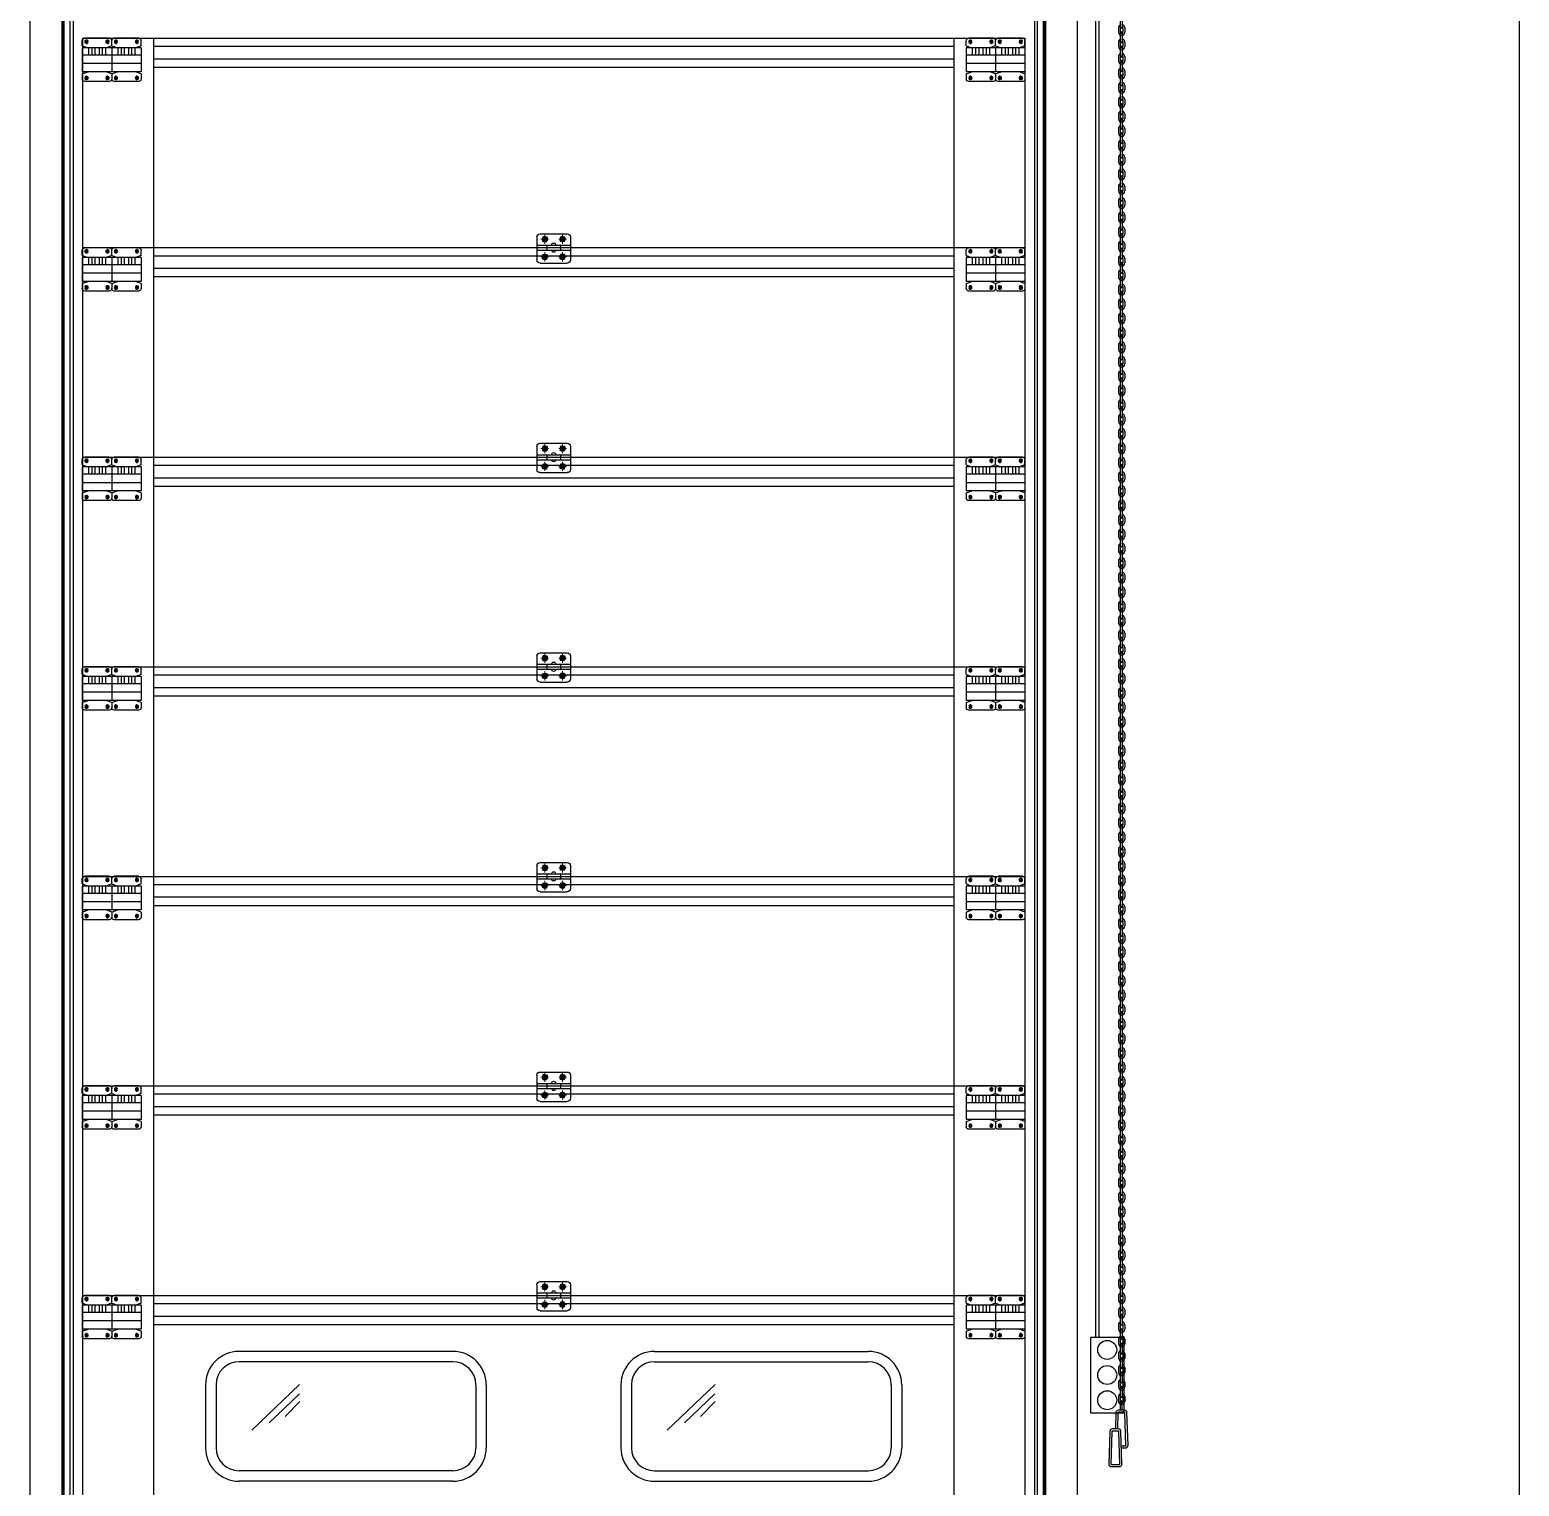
# Model space of a CAD drawing. Header units: millimetres. Extents: x 0 to 190005487, y 0 to 455456909.
# Drawn here: x 93598 to 95375, y 25144 to 26882 of the extents above; entities that cross this region are included whole.
import ezdxf

# ---------------------------------------------------------------- set-up
doc = ezdxf.new("R2010")
doc.units = ezdxf.units.MM
doc.header["$LTSCALE"] = 400
doc.header["$MEASUREMENT"] = 0
for name, pattern in [('CENTER', [11, 10.25, -0.25, 0.25, -0.25]), ('CENTER2', [28.575, 19.05, -3.175, 3.175, -3.175]), ('CLTNQHWH', [79.3, 75, -2, 0.3, -2])]:
    doc.linetypes.add(name, pattern=pattern)
doc.layers.get('0').update_dxf_attribs({"linetype": 'CONTINUOUS'})
for name, color, linetype in [('2', 3, 'CONTINUOUS'), ('8', 8, 'CONTINUOUS'), ('A-ANNO-GRA1', 7, 'CONTINUOUS'), ('LC-003-002-----0', 1, 'CONTINUOUS'), ('중심선', 1, 'CENTER2')]:
    doc.layers.add(name, color=color, linetype=linetype)
doc.layers.add('CENT', color=1, linetype='CLTNQHWH', lineweight=9)

# ---------------------------------------------------------------- blocks, each defined once
blk = doc.blocks.new('사이드힌지')
at = {"layer": '8'}
for p, q in [((-14.7, 13.2), (-14.7, 25.5)), ((-14.7, 13.2), (-1, 8.2)), ((-14.7, 8.2), (55.5, 8.2)), ((-14.7, 8.2), (-14.7, -48.8)), ((-8.7, 31.5), (49.5, 31.5)), ((-7.7, 21.5), (-7.7, 24.5)), ((-1.7, 21.5), (-1.7, 24.5)), ((0, 8.2), (0, -8.2)), ((8, 8.2), (8, -8.2)), ((15.5, 8.2), (15.5, -9.2)), ((25.5, 8.2), (25.5, -9.2)), ((33, 8.2), (33, -8.2)), ((41, 8.2), (41, -8.2)), ((55.5, 13.2), (41.8, 8.2)), ((42.5, 21.5), (42.5, 24.5)), ((48.5, 21.5), (48.5, 24.5)), ((55.5, 13.2), (55.5, 25.5)), ((55.5, 8.2), (55.5, -48.8)), ((-14.7, -9.2), (55.5, -9.2)), ((-14.7, -29.2), (55.5, -29.2)), ((-14.7, -53.8), (-1, -48.8)), ((-14.7, -48.8), (55.5, -48.8)), ((-14.7, -53.8), (-14.7, -66)), ((-7.7, -62), (-7.7, -65)), ((-1.7, -62), (-1.7, -65)), ((55.5, -53.8), (41.8, -48.8)), ((42.5, -62), (42.5, -65)), ((48.5, -62), (48.5, -65)), ((55.5, -53.8), (55.5, -66)), ((-8.7, -72), (49.5, -72))]:
    blk.add_line(p, q, dxfattribs=at)
for centre, radius, start, end in [((-8.7, 25.5), 6, 90, 180), ((-4.7, 24.5), 3, 0, 180), ((-4.7, 21.5), 3, 180, 0), ((45.5, 24.5), 3, 0, 180), ((45.5, 21.5), 3, 180, 0), ((49.5, 25.5), 6, 0, 90), ((1, -8.2), 1, 180, 270), ((7, -8.2), 1, 270, 0), ((34, -8.2), 1, 180, 270), ((40, -8.2), 1, 270, 0), ((-8.7, -66), 6, 180, 270), ((-4.7, -62), 3, 0, 180), ((-4.7, -65), 3, 180, 0), ((45.5, -62), 3, 0, 180), ((45.5, -65), 3, 180, 0), ((49.5, -66), 6, 270, 0)]:
    blk.add_arc(centre, radius, start, end, dxfattribs=at)
at = {"layer": '중심선'}
for p, q in [((-8.7, 24.5), (-0.7, 24.5)), ((-8.7, 21.5), (-0.7, 21.5)), ((-4.7, 28.5), (-4.7, 17.5)), ((49.5, 24.5), (41.5, 24.5)), ((49.5, 21.5), (41.5, 21.5)), ((45.5, 28.5), (45.5, 17.5)), ((-8.7, -62), (-0.7, -62)), ((-8.7, -65), (-0.7, -65)), ((-4.7, -69), (-4.7, -58)), ((49.5, -62), (41.5, -62)), ((49.5, -65), (41.5, -65)), ((45.5, -69), (45.5, -58))]:
    blk.add_line(p, q, dxfattribs=at)
blk = doc.blocks.new('chain_ohd')
at = {"layer": 'LC-003-002-----0'}
for p, q in [((1731719.5, 1098356, -97.2), (1731719.5, 1098345.3, -97.2)), ((1731723.8, 1098356, -97.2), (1731723.8, 1098345.3, -97.2)), ((1731724.8, 1098357.1, -97.2), (1731724.8, 1098378.6, -97.2)), ((1731729.1, 1098357.1, -97.2), (1731729.1, 1098378.6, -97.2)), ((1731730.2, 1098356, -97.2), (1731730.2, 1098345.3, -97.2)), ((1731734.5, 1098356, -97.2), (1731734.5, 1098345.3, -97.2)), ((1731719.5, 1098321.6, -97.2), (1731719.5, 1098310.9, -97.2)), ((1731723.8, 1098321.6, -97.2), (1731723.8, 1098310.9, -97.2)), ((1731724.8, 1098322.7, -97.2), (1731724.8, 1098344.2, -97.2)), ((1731724.8, 1098288.3, -97.2), (1731724.8, 1098309.8, -97.2)), ((1731729.1, 1098322.7, -97.2), (1731729.1, 1098344.2, -97.2)), ((1731729.1, 1098288.3, -97.2), (1731729.1, 1098309.8, -97.2)), ((1731730.2, 1098321.6, -97.2), (1731730.2, 1098310.9, -97.2)), ((1731734.5, 1098321.6, -97.2), (1731734.5, 1098310.9, -97.2)), ((1731719.5, 1098287.2, -97.2), (1731719.5, 1098276.5, -97.2)), ((1731723.8, 1098287.2, -97.2), (1731723.8, 1098276.5, -97.2)), ((1731724.8, 1098253.9, -97.2), (1731724.8, 1098275.4, -97.2)), ((1731729.1, 1098253.9, -97.2), (1731729.1, 1098275.4, -97.2)), ((1731730.2, 1098287.2, -97.2), (1731730.2, 1098276.5, -97.2)), ((1731734.5, 1098287.2, -97.2), (1731734.5, 1098276.5, -97.2)), ((1731719.5, 1098252.8, -97.2), (1731719.5, 1098242, -97.2)), ((1731723.8, 1098252.8, -97.2), (1731723.8, 1098242, -97.2)), ((1731724.8, 1098219.5, -97.2), (1731724.8, 1098241, -97.2)), ((1731729.1, 1098219.5, -97.2), (1731729.1, 1098241, -97.2)), ((1731730.2, 1098252.8, -97.2), (1731730.2, 1098242, -97.2)), ((1731734.5, 1098252.8, -97.2), (1731734.5, 1098242, -97.2)), ((1731719.5, 1098218.4, -97.2), (1731719.5, 1098207.6, -97.2)), ((1731723.8, 1098218.4, -97.2), (1731723.8, 1098207.6, -97.2)), ((1731724.8, 1098185.1, -97.2), (1731724.8, 1098206.6, -97.2)), ((1731729.1, 1098185.1, -97.2), (1731729.1, 1098206.6, -97.2)), ((1731730.2, 1098218.4, -97.2), (1731730.2, 1098207.6, -97.2)), ((1731734.5, 1098218.4, -97.2), (1731734.5, 1098207.6, -97.2)), ((1731719.5, 1098184, -97.2), (1731719.5, 1098173.2, -97.2)), ((1731723.8, 1098184, -97.2), (1731723.8, 1098173.2, -97.2)), ((1731724.8, 1098150.7, -97.2), (1731724.8, 1098172.2, -97.2)), ((1731729.1, 1098150.7, -97.2), (1731729.1, 1098172.2, -97.2)), ((1731730.2, 1098184, -97.2), (1731730.2, 1098173.2, -97.2)), ((1731734.5, 1098184, -97.2), (1731734.5, 1098173.2, -97.2)), ((1731719.5, 1098149.6, -97.2), (1731719.5, 1098138.8, -97.2)), ((1731723.8, 1098149.6, -97.2), (1731723.8, 1098138.8, -97.2)), ((1731724.8, 1098116.2, -97.2), (1731724.8, 1098137.7, -97.2)), ((1731729.1, 1098116.2, -97.2), (1731729.1, 1098137.7, -97.2)), ((1731730.2, 1098149.6, -97.2), (1731730.2, 1098138.8, -97.2)), ((1731734.5, 1098149.6, -97.2), (1731734.5, 1098138.8, -97.2)), ((1731719.5, 1098115.2, -97.2), (1731719.5, 1098104.4, -97.2)), ((1731723.8, 1098115.2, -97.2), (1731723.8, 1098104.4, -97.2)), ((1731724.8, 1098081.8, -97.2), (1731724.8, 1098103.3, -97.2)), ((1731729.1, 1098081.8, -97.2), (1731729.1, 1098103.3, -97.2)), ((1731730.2, 1098115.2, -97.2), (1731730.2, 1098104.4, -97.2)), ((1731734.5, 1098115.2, -97.2), (1731734.5, 1098104.4, -97.2)), ((1731719.5, 1098080.8, -97.2), (1731719.5, 1098070, -97.2)), ((1731723.8, 1098080.8, -97.2), (1731723.8, 1098070, -97.2)), ((1731724.8, 1098047.4, -97.2), (1731724.8, 1098068.9, -97.2)), ((1731729.1, 1098047.4, -97.2), (1731729.1, 1098068.9, -97.2)), ((1731730.2, 1098080.8, -97.2), (1731730.2, 1098070, -97.2)), ((1731734.5, 1098080.8, -97.2), (1731734.5, 1098070, -97.2)), ((1731719.5, 1098046.4, -97.2), (1731719.5, 1098035.6, -97.2)), ((1731723.8, 1098046.4, -97.2), (1731723.8, 1098035.6, -97.2)), ((1731724.8, 1098013, -97.2), (1731724.8, 1098034.5, -97.2)), ((1731729.1, 1098013, -97.2), (1731729.1, 1098034.5, -97.2)), ((1731730.2, 1098046.4, -97.2), (1731730.2, 1098035.6, -97.2)), ((1731734.5, 1098046.4, -97.2), (1731734.5, 1098035.6, -97.2)), ((1731719.5, 1098011.9, -97.2), (1731719.5, 1098001.2, -97.2)), ((1731723.8, 1098011.9, -97.2), (1731723.8, 1098001.2, -97.2)), ((1731724.8, 1097978.6, -97.2), (1731724.8, 1098000.1, -97.2)), ((1731729.1, 1097978.6, -97.2), (1731729.1, 1098000.1, -97.2)), ((1731730.2, 1098011.9, -97.2), (1731730.2, 1098001.2, -97.2)), ((1731734.5, 1098011.9, -97.2), (1731734.5, 1098001.2, -97.2)), ((1731719.5, 1097977.5, -97.2), (1731719.5, 1097966.8, -97.2)), ((1731723.8, 1097977.5, -97.2), (1731723.8, 1097966.8, -97.2)), ((1731724.8, 1097944.2, -97.2), (1731724.8, 1097965.7, -97.2)), ((1731729.1, 1097944.2, -97.2), (1731729.1, 1097965.7, -97.2)), ((1731730.2, 1097977.5, -97.2), (1731730.2, 1097966.8, -97.2)), ((1731734.5, 1097977.5, -97.2), (1731734.5, 1097966.8, -97.2)), ((1731719.5, 1097943.1, -97.2), (1731719.5, 1097932.4, -97.2)), ((1731723.8, 1097943.1, -97.2), (1731723.8, 1097932.4, -97.2)), ((1731724.8, 1097909.8, -97.2), (1731724.8, 1097931.3, -97.2)), ((1731729.1, 1097909.8, -97.2), (1731729.1, 1097931.3, -97.2)), ((1731730.2, 1097943.1, -97.2), (1731730.2, 1097932.4, -97.2)), ((1731734.5, 1097943.1, -97.2), (1731734.5, 1097932.4, -97.2)), ((1731719.5, 1097908.7, -97.2), (1731719.5, 1097898, -97.2)), ((1731723.8, 1097908.7, -97.2), (1731723.8, 1097898, -97.2)), ((1731724.8, 1097875.4, -97.2), (1731724.8, 1097896.9, -97.2)), ((1731729.1, 1097875.4, -97.2), (1731729.1, 1097896.9, -97.2)), ((1731730.2, 1097908.7, -97.2), (1731730.2, 1097898, -97.2)), ((1731734.5, 1097908.7, -97.2), (1731734.5, 1097898, -97.2)), ((1731719.5, 1097874.3, -97.2), (1731719.5, 1097863.6, -97.2)), ((1731723.8, 1097874.3, -97.2), (1731723.8, 1097863.6, -97.2)), ((1731724.8, 1097841, -97.2), (1731724.8, 1097862.5, -97.2)), ((1731729.1, 1097841, -97.2), (1731729.1, 1097862.5, -97.2)), ((1731730.2, 1097874.3, -97.2), (1731730.2, 1097863.6, -97.2)), ((1731734.5, 1097874.3, -97.2), (1731734.5, 1097863.6, -97.2)), ((1731719.5, 1097839.9, -97.2), (1731719.5, 1097829.1, -97.2)), ((1731723.8, 1097839.9, -97.2), (1731723.8, 1097829.1, -97.2)), ((1731724.8, 1097806.6, -97.2), (1731724.8, 1097828.1, -97.2)), ((1731729.1, 1097806.6, -97.2), (1731729.1, 1097828.1, -97.2)), ((1731730.2, 1097839.9, -97.2), (1731730.2, 1097829.1, -97.2)), ((1731734.5, 1097839.9, -97.2), (1731734.5, 1097829.1, -97.2)), ((1731719.5, 1097805.5, -97.2), (1731719.5, 1097794.7, -97.2)), ((1731723.8, 1097805.5, -97.2), (1731723.8, 1097794.7, -97.2)), ((1731724.8, 1097772.2, -97.2), (1731724.8, 1097793.7, -97.2)), ((1731729.1, 1097772.2, -97.2), (1731729.1, 1097793.7, -97.2)), ((1731730.2, 1097805.5, -97.2), (1731730.2, 1097794.7, -97.2)), ((1731734.5, 1097805.5, -97.2), (1731734.5, 1097794.7, -97.2)), ((1731719.5, 1097771.1, -97.2), (1731719.5, 1097760.3, -97.2)), ((1731723.8, 1097771.1, -97.2), (1731723.8, 1097760.3, -97.2)), ((1731724.8, 1097737.7, -97.2), (1731724.8, 1097759.3, -97.2)), ((1731729.1, 1097737.7, -97.2), (1731729.1, 1097759.3, -97.2)), ((1731730.2, 1097771.1, -97.2), (1731730.2, 1097760.3, -97.2)), ((1731734.5, 1097771.1, -97.2), (1731734.5, 1097760.3, -97.2)), ((1731719.5, 1097736.7, -97.2), (1731719.5, 1097725.9, -97.2)), ((1731723.8, 1097736.7, -97.2), (1731723.8, 1097725.9, -97.2)), ((1731724.8, 1097703.3, -97.2), (1731724.8, 1097724.8, -97.2)), ((1731729.1, 1097703.3, -97.2), (1731729.1, 1097724.8, -97.2)), ((1731730.2, 1097736.7, -97.2), (1731730.2, 1097725.9, -97.2)), ((1731734.5, 1097736.7, -97.2), (1731734.5, 1097725.9, -97.2)), ((1731719.5, 1097702.3, -97.2), (1731719.5, 1097691.5, -97.2)), ((1731723.8, 1097702.3, -97.2), (1731723.8, 1097691.5, -97.2)), ((1731724.8, 1097668.9, -97.2), (1731724.8, 1097690.4, -97.2)), ((1731729.1, 1097668.9, -97.2), (1731729.1, 1097690.4, -97.2)), ((1731730.2, 1097702.3, -97.2), (1731730.2, 1097691.5, -97.2)), ((1731734.5, 1097702.3, -97.2), (1731734.5, 1097691.5, -97.2)), ((1731719.5, 1097667.9, -97.2), (1731719.5, 1097657.1, -97.2)), ((1731723.8, 1097667.9, -97.2), (1731723.8, 1097657.1, -97.2)), ((1731724.8, 1097634.5, -97.2), (1731724.8, 1097656, -97.2)), ((1731729.1, 1097634.5, -97.2), (1731729.1, 1097656, -97.2)), ((1731730.2, 1097667.9, -97.2), (1731730.2, 1097657.1, -97.2)), ((1731734.5, 1097667.9, -97.2), (1731734.5, 1097657.1, -97.2)), ((1731719.5, 1097633.4, -97.2), (1731719.5, 1097622.7, -97.2)), ((1731719.5, 1097599, -97.2), (1731719.5, 1097588.3, -97.2)), ((1731723.8, 1097633.4, -97.2), (1731723.8, 1097622.7, -97.2)), ((1731723.8, 1097599, -97.2), (1731723.8, 1097588.3, -97.2)), ((1731724.8, 1097600.1, -97.2), (1731724.8, 1097621.6, -97.2)), ((1731729.1, 1097600.1, -97.2), (1731729.1, 1097621.6, -97.2)), ((1731730.2, 1097633.4, -97.2), (1731730.2, 1097622.7, -97.2)), ((1731730.2, 1097599, -97.2), (1731730.2, 1097588.3, -97.2)), ((1731734.5, 1097633.4, -97.2), (1731734.5, 1097622.7, -97.2)), ((1731734.5, 1097599, -97.2), (1731734.5, 1097588.3, -97.2)), ((1731719.5, 1097564.6, -97.2), (1731719.5, 1097553.9, -97.2)), ((1731723.8, 1097564.6, -97.2), (1731723.8, 1097553.9, -97.2)), ((1731724.8, 1097565.7, -97.2), (1731724.8, 1097587.2, -97.2)), ((1731729.1, 1097565.7, -97.2), (1731729.1, 1097587.2, -97.2)), ((1731730.2, 1097564.6, -97.2), (1731730.2, 1097553.9, -97.2)), ((1731734.5, 1097564.6, -97.2), (1731734.5, 1097553.9, -97.2)), ((1731719.5, 1097530.2, -97.2), (1731719.5, 1097519.5, -97.2)), ((1731723.8, 1097530.2, -97.2), (1731723.8, 1097519.5, -97.2)), ((1731724.8, 1097531.3, -97.2), (1731724.8, 1097552.8, -97.2)), ((1731729.1, 1097531.3, -97.2), (1731729.1, 1097552.8, -97.2)), ((1731730.2, 1097530.2, -97.2), (1731730.2, 1097519.5, -97.2)), ((1731734.5, 1097530.2, -97.2), (1731734.5, 1097519.5, -97.2)), ((1731719.5, 1097495.8, -97.2), (1731719.5, 1097485.1, -97.2)), ((1731723.8, 1097495.8, -97.2), (1731723.8, 1097485.1, -97.2)), ((1731724.8, 1097496.9, -97.2), (1731724.8, 1097518.4, -97.2)), ((1731729.1, 1097496.9, -97.2), (1731729.1, 1097518.4, -97.2)), ((1731730.2, 1097495.8, -97.2), (1731730.2, 1097485.1, -97.2)), ((1731734.5, 1097495.8, -97.2), (1731734.5, 1097485.1, -97.2)), ((1731719.5, 1097461.4, -97.2), (1731719.5, 1097450.7, -97.2)), ((1731723.8, 1097461.4, -97.2), (1731723.8, 1097450.7, -97.2)), ((1731724.8, 1097462.5, -97.2), (1731724.8, 1097484, -97.2)), ((1731729.1, 1097462.5, -97.2), (1731729.1, 1097484, -97.2)), ((1731730.2, 1097461.4, -97.2), (1731730.2, 1097450.7, -97.2)), ((1731734.5, 1097461.4, -97.2), (1731734.5, 1097450.7, -97.2)), ((1731719.5, 1097427, -97.2), (1731719.5, 1097416.2, -97.2)), ((1731723.8, 1097427, -97.2), (1731723.8, 1097416.2, -97.2)), ((1731724.8, 1097428.1, -97.2), (1731724.8, 1097449.6, -97.2)), ((1731729.1, 1097428.1, -97.2), (1731729.1, 1097449.6, -97.2)), ((1731730.2, 1097427, -97.2), (1731730.2, 1097416.2, -97.2)), ((1731734.5, 1097427, -97.2), (1731734.5, 1097416.2, -97.2)), ((1731719.5, 1097392.6, -97.2), (1731719.5, 1097381.8, -97.2)), ((1731723.8, 1097392.6, -97.2), (1731723.8, 1097381.8, -97.2)), ((1731724.8, 1097393.7, -97.2), (1731724.8, 1097415.2, -97.2)), ((1731729.1, 1097393.7, -97.2), (1731729.1, 1097415.2, -97.2)), ((1731730.2, 1097392.6, -97.2), (1731730.2, 1097381.8, -97.2)), ((1731734.5, 1097392.6, -97.2), (1731734.5, 1097381.8, -97.2)), ((1731719.5, 1097358.2, -97.2), (1731719.5, 1097347.4, -97.2)), ((1731723.8, 1097358.2, -97.2), (1731723.8, 1097347.4, -97.2)), ((1731724.8, 1097359.3, -97.2), (1731724.8, 1097380.8, -97.2)), ((1731729.1, 1097359.3, -97.2), (1731729.1, 1097380.8, -97.2)), ((1731730.2, 1097358.2, -97.2), (1731730.2, 1097347.4, -97.2)), ((1731734.5, 1097358.2, -97.2), (1731734.5, 1097347.4, -97.2)), ((1731719.5, 1097323.8, -97.2), (1731719.5, 1097313, -97.2)), ((1731723.8, 1097323.8, -97.2), (1731723.8, 1097313, -97.2)), ((1731724.8, 1097324.8, -97.2), (1731724.8, 1097346.4, -97.2)), ((1731729.1, 1097324.8, -97.2), (1731729.1, 1097346.4, -97.2)), ((1731730.2, 1097323.8, -97.2), (1731730.2, 1097313, -97.2)), ((1731734.5, 1097323.8, -97.2), (1731734.5, 1097313, -97.2)), ((1731719.5, 1097289.4, -97.2), (1731719.5, 1097278.6, -97.2)), ((1731723.8, 1097289.4, -97.2), (1731723.8, 1097278.6, -97.2)), ((1731724.8, 1097290.4, -97.2), (1731724.8, 1097311.9, -97.2)), ((1731729.1, 1097290.4, -97.2), (1731729.1, 1097311.9, -97.2)), ((1731730.2, 1097289.4, -97.2), (1731730.2, 1097278.6, -97.2)), ((1731734.5, 1097289.4, -97.2), (1731734.5, 1097278.6, -97.2))]:
    blk.add_line(p, q, dxfattribs=at)
for centre, radius, start, end in [((1731727, 1098378.6, -97.2), 2.15, 0, 180), ((1731727, 1098356, -97.2), 7.53, 106.6015, 180), ((1731727, 1098345.3, -97.2), 7.53, 180, 0), ((1731727, 1098356, -97.2), 3.23, 131.8103, 180), ((1731727, 1098345.3, -97.2), 3.23, 180, 0), ((1731727, 1098357.1, -97.2), 2.15, 180, 0), ((1731727, 1098344.2, -97.2), 2.15, 0, 180), ((1731727, 1098356, -97.2), 7.53, 0, 73.3985), ((1731727, 1098356, -97.2), 3.23, 0, 48.1897), ((1731727, 1098321.6, -97.2), 7.53, 106.6015, 180), ((1731727, 1098310.9, -97.2), 7.53, 180, 0), ((1731727, 1098321.6, -97.2), 3.23, 131.8103, 180), ((1731727, 1098310.9, -97.2), 3.23, 180, 0), ((1731727, 1098322.7, -97.2), 2.15, 180, 0), ((1731727, 1098309.8, -97.2), 2.15, 0, 180), ((1731727, 1098321.6, -97.2), 7.53, 0, 73.3985), ((1731727, 1098321.6, -97.2), 3.23, 0, 48.1897), ((1731727, 1098287.2, -97.2), 7.53, 106.6015, 180), ((1731727, 1098276.5, -97.2), 7.53, 180, 0), ((1731727, 1098287.2, -97.2), 3.23, 131.8103, 180), ((1731727, 1098276.5, -97.2), 3.23, 180, 0), ((1731727, 1098288.3, -97.2), 2.15, 180, 0), ((1731727, 1098275.4, -97.2), 2.15, 0, 180), ((1731727, 1098287.2, -97.2), 7.53, 0, 73.3985), ((1731727, 1098287.2, -97.2), 3.23, 0, 48.1897), ((1731727, 1098252.8, -97.2), 7.53, 106.6015, 180), ((1731727, 1098242, -97.2), 7.53, 180, 0), ((1731727, 1098252.8, -97.2), 3.23, 131.8103, 180), ((1731727, 1098242, -97.2), 3.23, 180, 0), ((1731727, 1098253.9, -97.2), 2.15, 180, 0), ((1731727, 1098241, -97.2), 2.15, 0, 180), ((1731727, 1098252.8, -97.2), 7.53, 0, 73.3985), ((1731727, 1098252.8, -97.2), 3.23, 0, 48.1897), ((1731727, 1098218.4, -97.2), 7.53, 106.6015, 180), ((1731727, 1098207.6, -97.2), 7.53, 180, 0), ((1731727, 1098218.4, -97.2), 3.23, 131.8103, 180), ((1731727, 1098207.6, -97.2), 3.23, 180, 0), ((1731727, 1098219.5, -97.2), 2.15, 180, 0), ((1731727, 1098206.6, -97.2), 2.15, 0, 180), ((1731727, 1098218.4, -97.2), 7.53, 0, 73.3985), ((1731727, 1098218.4, -97.2), 3.23, 0, 48.1897), ((1731727, 1098184, -97.2), 7.53, 106.6015, 180), ((1731727, 1098173.2, -97.2), 7.53, 180, 0), ((1731727, 1098184, -97.2), 3.23, 131.8103, 180), ((1731727, 1098173.2, -97.2), 3.23, 180, 0), ((1731727, 1098185.1, -97.2), 2.15, 180, 0), ((1731727, 1098172.2, -97.2), 2.15, 0, 180), ((1731727, 1098184, -97.2), 7.53, 0, 73.3985), ((1731727, 1098184, -97.2), 3.23, 0, 48.1897), ((1731727, 1098149.6, -97.2), 7.53, 106.6015, 180), ((1731727, 1098138.8, -97.2), 7.53, 180, 0), ((1731727, 1098149.6, -97.2), 3.23, 131.8103, 180), ((1731727, 1098138.8, -97.2), 3.23, 180, 0), ((1731727, 1098150.7, -97.2), 2.15, 180, 0), ((1731727, 1098137.7, -97.2), 2.15, 0, 180), ((1731727, 1098149.6, -97.2), 7.53, 0, 73.3985), ((1731727, 1098149.6, -97.2), 3.23, 0, 48.1897), ((1731727, 1098115.2, -97.2), 7.53, 106.6015, 180), ((1731727, 1098104.4, -97.2), 7.53, 180, 0), ((1731727, 1098115.2, -97.2), 3.23, 131.8103, 180), ((1731727, 1098104.4, -97.2), 3.23, 180, 0), ((1731727, 1098116.2, -97.2), 2.15, 180, 0), ((1731727, 1098103.3, -97.2), 2.15, 0, 180), ((1731727, 1098115.2, -97.2), 7.53, 0, 73.3985), ((1731727, 1098115.2, -97.2), 3.23, 0, 48.1897), ((1731727, 1098080.8, -97.2), 7.53, 106.6015, 180), ((1731727, 1098070, -97.2), 7.53, 180, 0), ((1731727, 1098080.8, -97.2), 3.23, 131.8103, 180), ((1731727, 1098070, -97.2), 3.23, 180, 0), ((1731727, 1098081.8, -97.2), 2.15, 180, 0), ((1731727, 1098068.9, -97.2), 2.15, 0, 180), ((1731727, 1098080.8, -97.2), 7.53, 0, 73.3985), ((1731727, 1098080.8, -97.2), 3.23, 0, 48.1897), ((1731727, 1098046.4, -97.2), 7.53, 106.6015, 180), ((1731727, 1098035.6, -97.2), 7.53, 180, 0), ((1731727, 1098046.4, -97.2), 3.23, 131.8103, 180), ((1731727, 1098035.6, -97.2), 3.23, 180, 0), ((1731727, 1098047.4, -97.2), 2.15, 180, 0), ((1731727, 1098034.5, -97.2), 2.15, 0, 180), ((1731727, 1098046.4, -97.2), 7.53, 0, 73.3985), ((1731727, 1098046.4, -97.2), 3.23, 0, 48.1897), ((1731727, 1098011.9, -97.2), 7.53, 106.6015, 180), ((1731727, 1098001.2, -97.2), 7.53, 180, 0), ((1731727, 1098011.9, -97.2), 3.23, 131.8103, 180), ((1731727, 1098001.2, -97.2), 3.23, 180, 0), ((1731727, 1098013, -97.2), 2.15, 180, 0), ((1731727, 1098000.1, -97.2), 2.15, 0, 180), ((1731727, 1098011.9, -97.2), 7.53, 0, 73.3985), ((1731727, 1098011.9, -97.2), 3.23, 0, 48.1897), ((1731727, 1097977.5, -97.2), 7.53, 106.6015, 180), ((1731727, 1097966.8, -97.2), 7.53, 180, 0), ((1731727, 1097977.5, -97.2), 3.23, 131.8103, 180), ((1731727, 1097966.8, -97.2), 3.23, 180, 0), ((1731727, 1097978.6, -97.2), 2.15, 180, 0), ((1731727, 1097965.7, -97.2), 2.15, 0, 180), ((1731727, 1097977.5, -97.2), 7.53, 0, 73.3985), ((1731727, 1097977.5, -97.2), 3.23, 0, 48.1897), ((1731727, 1097943.1, -97.2), 7.53, 106.6015, 180), ((1731727, 1097932.4, -97.2), 7.53, 180, 0), ((1731727, 1097943.1, -97.2), 3.23, 131.8103, 180), ((1731727, 1097932.4, -97.2), 3.23, 180, 0), ((1731727, 1097944.2, -97.2), 2.15, 180, 0), ((1731727, 1097931.3, -97.2), 2.15, 0, 180), ((1731727, 1097943.1, -97.2), 7.53, 0, 73.3985), ((1731727, 1097943.1, -97.2), 3.23, 0, 48.1897), ((1731727, 1097908.7, -97.2), 7.53, 106.6015, 180), ((1731727, 1097898, -97.2), 7.53, 180, 0), ((1731727, 1097908.7, -97.2), 3.23, 131.8103, 180), ((1731727, 1097898, -97.2), 3.23, 180, 0), ((1731727, 1097909.8, -97.2), 2.15, 180, 0), ((1731727, 1097896.9, -97.2), 2.15, 0, 180), ((1731727, 1097908.7, -97.2), 7.53, 0, 73.3985), ((1731727, 1097908.7, -97.2), 3.23, 0, 48.1897), ((1731727, 1097874.3, -97.2), 7.53, 106.6015, 180), ((1731727, 1097863.6, -97.2), 7.53, 180, 0), ((1731727, 1097874.3, -97.2), 3.23, 131.8103, 180), ((1731727, 1097863.6, -97.2), 3.23, 180, 0), ((1731727, 1097875.4, -97.2), 2.15, 180, 0), ((1731727, 1097862.5, -97.2), 2.15, 0, 180), ((1731727, 1097874.3, -97.2), 7.53, 0, 73.3985), ((1731727, 1097874.3, -97.2), 3.23, 0, 48.1897), ((1731727, 1097839.9, -97.2), 7.53, 106.6015, 180), ((1731727, 1097829.1, -97.2), 7.53, 180, 0), ((1731727, 1097805.5, -97.2), 7.53, 106.6015, 180), ((1731727, 1097839.9, -97.2), 3.23, 131.8103, 180), ((1731727, 1097829.1, -97.2), 3.23, 180, 0), ((1731727, 1097841, -97.2), 2.15, 180, 0), ((1731727, 1097828.1, -97.2), 2.15, 0, 180), ((1731727, 1097839.9, -97.2), 7.53, 0, 73.3985), ((1731727, 1097839.9, -97.2), 3.23, 0, 48.1897), ((1731727, 1097805.5, -97.2), 7.53, 0, 73.3985), ((1731727, 1097794.7, -97.2), 7.53, 180, 0), ((1731727, 1097771.1, -97.2), 7.53, 106.6015, 180), ((1731727, 1097805.5, -97.2), 3.23, 131.8103, 180), ((1731727, 1097794.7, -97.2), 3.23, 180, 0), ((1731727, 1097806.6, -97.2), 2.15, 180, 0), ((1731727, 1097793.7, -97.2), 2.15, 0, 180), ((1731727, 1097805.5, -97.2), 3.23, 0, 48.1897), ((1731727, 1097771.1, -97.2), 7.53, 0, 73.3985), ((1731727, 1097760.3, -97.2), 7.53, 180, 0), ((1731727, 1097736.7, -97.2), 7.53, 106.6015, 180), ((1731727, 1097771.1, -97.2), 3.23, 131.8103, 180), ((1731727, 1097760.3, -97.2), 3.23, 180, 0), ((1731727, 1097772.2, -97.2), 2.15, 180, 0), ((1731727, 1097759.3, -97.2), 2.15, 0, 180), ((1731727, 1097771.1, -97.2), 3.23, 0, 48.1897), ((1731727, 1097736.7, -97.2), 7.53, 0, 73.3985), ((1731727, 1097725.9, -97.2), 7.53, 180, 0), ((1731727, 1097702.3, -97.2), 7.53, 106.6015, 180), ((1731727, 1097736.7, -97.2), 3.23, 131.8103, 180), ((1731727, 1097725.9, -97.2), 3.23, 180, 0), ((1731727, 1097737.7, -97.2), 2.15, 180, 0), ((1731727, 1097724.8, -97.2), 2.15, 0, 180), ((1731727, 1097736.7, -97.2), 3.23, 0, 48.1897), ((1731727, 1097702.3, -97.2), 7.53, 0, 73.3985), ((1731727, 1097691.5, -97.2), 7.53, 180, 0), ((1731727, 1097667.9, -97.2), 7.53, 106.6015, 180), ((1731727, 1097702.3, -97.2), 3.23, 131.8103, 180), ((1731727, 1097691.5, -97.2), 3.23, 180, 0), ((1731727, 1097667.9, -97.2), 3.23, 131.8103, 180), ((1731727, 1097703.3, -97.2), 2.15, 180, 0), ((1731727, 1097690.4, -97.2), 2.15, 0, 180), ((1731727, 1097702.3, -97.2), 3.23, 0, 48.1897), ((1731727, 1097667.9, -97.2), 7.53, 0, 73.3985), ((1731727, 1097667.9, -97.2), 3.23, 0, 48.1897), ((1731727, 1097657.1, -97.2), 7.53, 180, 0), ((1731727, 1097633.4, -97.2), 7.53, 106.6015, 180), ((1731727, 1097657.1, -97.2), 3.23, 180, 0), ((1731727, 1097633.4, -97.2), 3.23, 131.8103, 180), ((1731727, 1097668.9, -97.2), 2.15, 180, 0), ((1731727, 1097656, -97.2), 2.15, 0, 180), ((1731727, 1097634.5, -97.2), 2.15, 180, 0), ((1731727, 1097633.4, -97.2), 7.53, 0, 73.3985), ((1731727, 1097633.4, -97.2), 3.23, 0, 48.1897), ((1731727, 1097622.7, -97.2), 7.53, 180, 0), ((1731727, 1097599, -97.2), 7.53, 106.6015, 180), ((1731727, 1097622.7, -97.2), 3.23, 180, 0), ((1731727, 1097599, -97.2), 3.23, 131.8103, 180), ((1731727, 1097621.6, -97.2), 2.15, 0, 180), ((1731727, 1097600.1, -97.2), 2.15, 180, 0), ((1731727, 1097599, -97.2), 7.53, 0, 73.3985), ((1731727, 1097599, -97.2), 3.23, 0, 48.1897), ((1731727, 1097588.3, -97.2), 7.53, 180, 0), ((1731727, 1097564.6, -97.2), 7.53, 106.6015, 180), ((1731727, 1097588.3, -97.2), 3.23, 180, 0), ((1731727, 1097564.6, -97.2), 3.23, 131.8103, 180), ((1731727, 1097587.2, -97.2), 2.15, 0, 180), ((1731727, 1097565.7, -97.2), 2.15, 180, 0), ((1731727, 1097564.6, -97.2), 7.53, 0, 73.3985), ((1731727, 1097564.6, -97.2), 3.23, 0, 48.1897), ((1731727, 1097553.9, -97.2), 7.53, 180, 0), ((1731727, 1097530.2, -97.2), 7.53, 106.6015, 180), ((1731727, 1097553.9, -97.2), 3.23, 180, 0), ((1731727, 1097530.2, -97.2), 3.23, 131.8103, 180), ((1731727, 1097552.8, -97.2), 2.15, 0, 180), ((1731727, 1097531.3, -97.2), 2.15, 180, 0), ((1731727, 1097530.2, -97.2), 7.53, 0, 73.3985), ((1731727, 1097530.2, -97.2), 3.23, 0, 48.1897), ((1731727, 1097519.5, -97.2), 7.53, 180, 0), ((1731727, 1097495.8, -97.2), 7.53, 106.6015, 180), ((1731727, 1097519.5, -97.2), 3.23, 180, 0), ((1731727, 1097495.8, -97.2), 3.23, 131.8103, 180), ((1731727, 1097518.4, -97.2), 2.15, 0, 180), ((1731727, 1097496.9, -97.2), 2.15, 180, 0), ((1731727, 1097495.8, -97.2), 7.53, 0, 73.3985), ((1731727, 1097495.8, -97.2), 3.23, 0, 48.1897), ((1731727, 1097485.1, -97.2), 7.53, 180, 0), ((1731727, 1097461.4, -97.2), 7.53, 106.6015, 180), ((1731727, 1097485.1, -97.2), 3.23, 180, 0), ((1731727, 1097461.4, -97.2), 3.23, 131.8103, 180), ((1731727, 1097484, -97.2), 2.15, 0, 180), ((1731727, 1097462.5, -97.2), 2.15, 180, 0), ((1731727, 1097461.4, -97.2), 7.53, 0, 73.3985), ((1731727, 1097461.4, -97.2), 3.23, 0, 48.1897), ((1731727, 1097450.7, -97.2), 7.53, 180, 0), ((1731727, 1097427, -97.2), 7.53, 106.6015, 180), ((1731727, 1097450.7, -97.2), 3.23, 180, 0), ((1731727, 1097427, -97.2), 3.23, 131.8103, 180), ((1731727, 1097449.6, -97.2), 2.15, 0, 180), ((1731727, 1097428.1, -97.2), 2.15, 180, 0), ((1731727, 1097427, -97.2), 7.53, 0, 73.3985), ((1731727, 1097427, -97.2), 3.23, 0, 48.1897), ((1731727, 1097416.2, -97.2), 7.53, 180, 0), ((1731727, 1097392.6, -97.2), 7.53, 106.6015, 180), ((1731727, 1097416.2, -97.2), 3.23, 180, 0), ((1731727, 1097392.6, -97.2), 3.23, 131.8103, 180), ((1731727, 1097415.2, -97.2), 2.15, 0, 180), ((1731727, 1097393.7, -97.2), 2.15, 180, 0), ((1731727, 1097392.6, -97.2), 7.53, 0, 73.3985), ((1731727, 1097392.6, -97.2), 3.23, 0, 48.1897), ((1731727, 1097381.8, -97.2), 7.53, 180, 0), ((1731727, 1097358.2, -97.2), 7.53, 106.6015, 180), ((1731727, 1097381.8, -97.2), 3.23, 180, 0), ((1731727, 1097358.2, -97.2), 3.23, 131.8103, 180), ((1731727, 1097380.8, -97.2), 2.15, 0, 180), ((1731727, 1097359.3, -97.2), 2.15, 180, 0), ((1731727, 1097358.2, -97.2), 7.53, 0, 73.3985), ((1731727, 1097358.2, -97.2), 3.23, 0, 48.1897), ((1731727, 1097347.4, -97.2), 7.53, 180, 0), ((1731727, 1097323.8, -97.2), 7.53, 106.6015, 180), ((1731727, 1097347.4, -97.2), 3.23, 180, 0), ((1731727, 1097323.8, -97.2), 3.23, 131.8103, 180), ((1731727, 1097346.4, -97.2), 2.15, 0, 180), ((1731727, 1097324.8, -97.2), 2.15, 180, 0), ((1731727, 1097323.8, -97.2), 7.53, 0, 73.3985), ((1731727, 1097323.8, -97.2), 3.23, 0, 48.1897), ((1731727, 1097313, -97.2), 7.53, 180, 0), ((1731727, 1097289.4, -97.2), 7.53, 106.6015, 180), ((1731727, 1097313, -97.2), 3.23, 180, 0), ((1731727, 1097289.4, -97.2), 3.23, 131.8103, 180), ((1731727, 1097311.9, -97.2), 2.15, 0, 180), ((1731727, 1097290.4, -97.2), 2.15, 180, 0), ((1731727, 1097289.4, -97.2), 7.53, 0, 73.3985), ((1731727, 1097289.4, -97.2), 3.23, 0, 48.1897), ((1731727, 1097278.6, -97.2), 7.53, 180, 0), ((1731727, 1097278.6, -97.2), 3.23, 180, 0)]:
    blk.add_arc(centre, radius, start, end, dxfattribs=at)
blk = doc.blocks.new('센터힌지')
at = {"color": 8}
for p, q in [((37.5, 39.1), (-27.5, 39.1)), ((37.5, 39.1), (-27.5, 39.1)), ((-35, 31.6), (-35, -23.4)), ((-35, 31.6), (-35, -23.4)), ((0, 12), (-35, 12)), ((0, 12), (-35, 12)), ((0, 0), (-35, 0)), ((0, 0), (-35, 0)), ((-19.8, 32.1), (-21.6, 29.7)), ((-19.8, 32.1), (-21.6, 29.7)), ((-21.6, 29.7), (-21.6, 23.4)), ((-21.6, 29.7), (-21.6, 23.4)), ((-19.8, 20.9), (-21.6, 23.4)), ((-19.8, 20.9), (-21.6, 23.4)), ((-16, 32.1), (-19.8, 32.1)), ((-16, 32.1), (-19.8, 32.1)), ((-19.8, 20.9), (-12.2, 20.9)), ((-19.8, 20.9), (-12.2, 20.9)), ((-16, 32.1), (-12.2, 32.1)), ((-16, 32.1), (-12.2, 32.1)), ((-12.2, 32.1), (-10.4, 29.7)), ((-12.2, 32.1), (-10.4, 29.7)), ((-12.2, 20.9), (-10.4, 23.4)), ((-12.2, 20.9), (-10.4, 23.4)), ((-11.3, 12), (-11.3, 0)), ((-11.3, 12), (-11.3, 0)), ((-10.4, 29.7), (-10.4, 23.4)), ((-10.4, 29.7), (-10.4, 23.4)), ((45, 12), (0, 12)), ((45, 12), (0, 12)), ((45, 0), (0, 0)), ((45, 0), (0, 0)), ((22.2, 32.1), (20.4, 29.7)), ((22.2, 32.1), (20.4, 29.7)), ((20.4, 29.7), (20.4, 23.4)), ((20.4, 29.7), (20.4, 23.4)), ((22.2, 20.9), (20.4, 23.4)), ((22.2, 20.9), (20.4, 23.4)), ((21.3, 12), (21.3, 0)), ((21.3, 12), (21.3, 0)), ((26, 32.1), (22.2, 32.1)), ((26, 32.1), (22.2, 32.1)), ((29.8, 20.9), (22.2, 20.9)), ((29.8, 20.9), (22.2, 20.9)), ((26, 32.1), (29.8, 32.1)), ((26, 32.1), (29.8, 32.1)), ((29.8, 32.1), (31.6, 29.7)), ((29.8, 32.1), (31.6, 29.7)), ((29.8, 20.9), (31.6, 23.4)), ((29.8, 20.9), (31.6, 23.4)), ((31.6, 29.7), (31.6, 23.4)), ((31.6, 29.7), (31.6, 23.4)), ((45, 31.6), (45, -23.4)), ((45, 31.6), (45, -23.4)), ((37.5, -30.9), (-27.5, -30.9)), ((37.5, -30.9), (-27.5, -30.9)), ((-19.8, -10.4), (-21.6, -12.9)), ((-19.8, -10.4), (-21.6, -12.9)), ((-21.6, -19.2), (-21.6, -12.9)), ((-21.6, -19.2), (-21.6, -12.9)), ((-19.8, -21.6), (-21.6, -19.2)), ((-19.8, -21.6), (-21.6, -19.2)), ((-19.8, -10.4), (-12.2, -10.4)), ((-19.8, -10.4), (-12.2, -10.4)), ((-16, -21.6), (-19.8, -21.6)), ((-16, -21.6), (-19.8, -21.6)), ((-16, -21.6), (-12.2, -21.6)), ((-16, -21.6), (-12.2, -21.6)), ((-12.2, -10.4), (-10.4, -12.9)), ((-12.2, -10.4), (-10.4, -12.9)), ((-12.2, -21.6), (-10.4, -19.2)), ((-12.2, -21.6), (-10.4, -19.2)), ((-10.4, -19.2), (-10.4, -12.9)), ((-10.4, -19.2), (-10.4, -12.9)), ((22.2, -10.4), (20.4, -12.9)), ((22.2, -10.4), (20.4, -12.9)), ((20.4, -19.2), (20.4, -12.9)), ((20.4, -19.2), (20.4, -12.9)), ((22.2, -21.6), (20.4, -19.2)), ((22.2, -21.6), (20.4, -19.2)), ((29.8, -10.4), (22.2, -10.4)), ((29.8, -10.4), (22.2, -10.4)), ((26, -21.6), (22.2, -21.6)), ((26, -21.6), (22.2, -21.6)), ((26, -21.6), (29.8, -21.6)), ((26, -21.6), (29.8, -21.6)), ((29.8, -10.4), (31.6, -12.9)), ((29.8, -10.4), (31.6, -12.9)), ((29.8, -21.6), (31.6, -19.2)), ((29.8, -21.6), (31.6, -19.2)), ((31.6, -19.2), (31.6, -12.9)), ((31.6, -19.2), (31.6, -12.9))]:
    blk.add_line(p, q, dxfattribs=at)
for centre, radius in [((-16, 26.5), 5.62), ((-16, 26.5), 5.62), ((-16, 26.5), 3.53), ((-16, 26.5), 3.53), ((-16, 26.5), 2.7), ((-16, 26.5), 2.7), ((26, 26.5), 5.62), ((26, 26.5), 5.62), ((26, 26.5), 3.53), ((26, 26.5), 3.53), ((26, 26.5), 2.7), ((26, 26.5), 2.7), ((-16, -16), 5.62), ((-16, -16), 5.62), ((-16, -16), 3.53), ((-16, -16), 3.53), ((-16, -16), 2.7), ((-16, -16), 2.7), ((26, -16), 5.62), ((26, -16), 5.62), ((26, -16), 3.53), ((26, -16), 3.53), ((26, -16), 2.7), ((26, -16), 2.7)]:
    blk.add_circle(centre, radius, dxfattribs=at)
for centre, radius, start, end in [((-27.5, 31.6), 7.5, 90, 180), ((-27.5, 31.6), 7.5, 90, 180), ((37.5, 31.6), 7.5, 0, 90), ((37.5, 31.6), 7.5, 0, 90), ((5, 12), 5, 0, 180), ((5, 12), 5, 0, 180), ((5, 0), 5, 180, 0), ((5, 0), 5, 180, 0), ((-27.5, -23.4), 7.5, 180, 270), ((-27.5, -23.4), 7.5, 180, 270), ((37.5, -23.4), 7.5, 270, 0), ((37.5, -23.4), 7.5, 270, 0)]:
    blk.add_arc(centre, radius, start, end, dxfattribs=at)
at = {"layer": 'CENT', "color": 1, "linetype": 'CENTER'}
for p, q in [((-16, 37.3), (-16, 15.4)), ((-16, 37.3), (-16, 15.4)), ((26, 37.3), (26, 15.4)), ((26, 37.3), (26, 15.4)), ((-25.7, 26.5), (-7, 26.5)), ((-25.7, 26.5), (-7, 26.5)), ((35.7, 26.5), (17, 26.5)), ((35.7, 26.5), (17, 26.5)), ((-25.7, -16), (-7, -16)), ((-25.7, -16), (-7, -16)), ((-16, -26.7), (-16, -4.9)), ((-16, -26.7), (-16, -4.9)), ((35.7, -16), (17, -16)), ((35.7, -16), (17, -16)), ((26, -26.7), (26, -4.9)), ((26, -26.7), (26, -4.9))]:
    blk.add_line(p, q, dxfattribs=at)
blk = doc.blocks.new('A$C643E1396')
at = {"color": 3}
for p, q in [((4238.6, 4243.6, 5.6), (4238.6, 468.5, 5.6)), ((5488.7, 4243.6, 173.5), (5488.7, 467.7, 173.5)), ((4560.7, 1112.2, 89.6), (4503.5, 1057.7, 89.6)), ((5056.4, 1112.2, 89.6), (4999.2, 1057.7, 89.6)), ((4560.5, 1100.8, 89.6), (4524.4, 1066.2, 89.6)), ((4560.9, 1091.9, 89.6), (4543.4, 1074, 89.6)), ((5056.2, 1100.8, 89.6), (5020.1, 1066.2, 89.6)), ((5056.6, 1091.9, 89.6), (5039.1, 1074, 89.6))]:
    blk.add_line(p, q, dxfattribs=at)
at = {"color": 4}
for p, q in [((4276.9, 4243.6, 5.6), (4276.9, 468.5, 5.6)), ((4277.9, 4243.6, 5.6), (4277.9, 468.5, 5.6)), ((4279.3, 4243.6, 5.6), (4279.3, 468.5, 5.6)), ((4286.6, 4243.6, 5.6), (4286.6, 468.5, 5.6)), ((4290.5, 4243.6, 5.6), (4290.5, 468.5, 5.6)), ((5437.4, 4243.6, 173.5), (5437.4, 468.5, 173.5)), ((5440.8, 4243.6, 173.5), (5440.8, 468.5, 173.5)), ((5448.1, 4243.6, 173.5), (5448.1, 468.5, 173.5)), ((5449.5, 4243.6, 173.5), (5449.5, 468.5, 173.5)), ((5450.6, 4243.6, 173.5), (5450.6, 468.5, 173.5)), ((4743.4, 1151.7, 89.6), (4488.4, 1151.7, 89.6)), ((4743.4, 1139.2, 89.6), (4488.4, 1139.2, 89.6)), ((4984.1, 1151.7, 89.6), (5239.1, 1151.7, 89.6)), ((4984.1, 1139.2, 89.6), (5239.1, 1139.2, 89.6)), ((4448.4, 1111.7, 89.6), (4448.4, 1036.7, 89.6)), ((4460.9, 1111.7, 89.6), (4460.9, 1036.7, 89.6)), ((4770.9, 1111.7, 89.6), (4770.9, 1036.7, 89.6)), ((4783.4, 1111.7, 89.6), (4783.4, 1036.7, 89.6)), ((4944.1, 1111.7, 89.6), (4944.1, 1036.7, 89.6)), ((4956.6, 1111.7, 89.6), (4956.6, 1036.7, 89.6)), ((5266.6, 1111.7, 89.6), (5266.6, 1036.7, 89.6)), ((5279.1, 1111.7, 89.6), (5279.1, 1036.7, 89.6)), ((4743.4, 1009.2, 89.6), (4488.4, 1009.2, 89.6)), ((4743.4, 996.7, 89.6), (4488.4, 996.7, 89.6)), ((4984.1, 1009.2, 89.6), (5239.1, 1009.2, 89.6)), ((4984.1, 996.7, 89.6), (5239.1, 996.7, 89.6))]:
    blk.add_line(p, q, dxfattribs=at)
at = {"color": 7, "linetype": 'Continuous'}
for p, q in [((4301.4, 2718.5, 5.6), (4301.4, 468.5, 5.6)), ((4386.4, 2718.5, 5.6), (4386.4, 468.5, 5.6)), ((5341.2, 2718.5, 173.5), (5341.2, 468.5, 173.5)), ((5426.2, 2718.5, 173.5), (5426.2, 468.4, 173.5)), ((5426.2, 2718.5, 173.5), (5426.2, 468.4, 173.5))]:
    blk.add_line(p, q, dxfattribs=at)
for p, q in [((4301.4, 2718.5, 5.6), (5426.2, 2718.5, 173.5)), ((4301.4, 2468.5, 5.6), (5426.2, 2468.5, 173.5)), ((4301.4, 2218.5, 5.6), (5426.2, 2218.5, 173.5)), ((4301.4, 1968.5, 5.6), (5426.2, 1968.5, 173.5)), ((4301.4, 1718.4, 5.6), (5426.2, 1718.4, 173.5)), ((4301.4, 1468.4, 5.6), (5426.2, 1468.4, 173.5)), ((4301.4, 1218.4, 5.6), (5426.2, 1218.4, 173.5)), ((5544.4, 1168.4, 173.5), (5504.4, 1168.4, 173.5)), ((5504.4, 1168.4, 173.5), (5504.4, 1078.4, 173.5)), ((5544.4, 1078.4, 173.5), (5544.4, 1168.4, 173.5)), ((5504.4, 1078.4, 173.5), (5544.4, 1078.4, 173.5))]:
    blk.add_line(p, q)
at = {"color": 151}
for p, q in [((5341.2, 2708.5, 173.5), (4386.4, 2708.5, 5.6)), ((5341.2, 2693.5, 173.5), (4386.4, 2693.5, 5.6)), ((5341.2, 2683.5, 173.5), (4386.4, 2683.5, 5.6)), ((5341.2, 2458.5, 173.5), (4386.4, 2458.5, 5.6)), ((5341.2, 2443.5, 173.5), (4386.4, 2443.5, 5.6)), ((5341.2, 2433.5, 173.5), (4386.4, 2433.5, 5.6)), ((5341.2, 2208.5, 173.5), (4386.4, 2208.5, 5.6)), ((5341.2, 2193.5, 173.5), (4386.4, 2193.5, 5.6)), ((5341.2, 2183.5, 173.5), (4386.4, 2183.5, 5.6)), ((5341.2, 1958.5, 173.5), (4386.4, 1958.5, 5.6)), ((5341.2, 1943.5, 173.5), (4386.4, 1943.5, 5.6)), ((5341.2, 1933.5, 173.5), (4386.4, 1933.5, 5.6)), ((5341.2, 1708.4, 173.5), (4386.4, 1708.4, 5.6)), ((5341.2, 1693.4, 173.5), (4386.4, 1693.4, 5.6)), ((5341.2, 1683.4, 173.5), (4386.4, 1683.4, 5.6)), ((5341.2, 1458.4, 173.5), (4386.4, 1458.4, 5.6)), ((5341.2, 1443.4, 173.5), (4386.4, 1443.4, 5.6)), ((5341.2, 1433.4, 173.5), (4386.4, 1433.4, 5.6)), ((5341.2, 1208.3, 173.5), (4386.4, 1208.3, 5.6)), ((5341.2, 1193.3, 173.5), (4386.4, 1193.3, 5.6)), ((5341.2, 1183.3, 173.5), (4386.4, 1183.3, 5.6))]:
    blk.add_line(p, q, dxfattribs=at)
for centre in [(5524.4, 1153.4, 82.9), (5524.4, 1123.4, 82.9), (5524.4, 1093.4, 82.9)]:
    blk.add_circle(centre, 11.3)
at = {"color": 4}
for centre, radius, start, end in [((4488.4, 1111.7, 45.1), 40, 90, 180), ((4488.4, 1111.7, 45.1), 27.5, 90, 180), ((4743.4, 1111.7, 45.1), 40, 0, 90), ((4743.4, 1111.7, 45.1), 27.5, 0, 90), ((4984.1, 1111.7, 45.1), 40, 90, 180), ((4984.1, 1111.7, 45.1), 27.5, 90, 180), ((5239.1, 1111.7, 45.1), 40, 0, 90), ((5239.1, 1111.7, 45.1), 27.5, 0, 90), ((4488.4, 1036.7, 45.1), 40, 180, 270), ((4488.4, 1036.7, 45.1), 27.5, 180, 270), ((4743.4, 1036.7, 45.1), 40, 270, 0), ((4743.4, 1036.7, 45.1), 27.5, 270, 0), ((4984.1, 1036.7, 45.1), 40, 180, 270), ((4984.1, 1036.7, 45.1), 27.5, 180, 270), ((5239.1, 1036.7, 45.1), 40, 270, 0), ((5239.1, 1036.7, 45.1), 27.5, 270, 0)]:
    blk.add_arc(centre, radius, start, end, dxfattribs=at)
at = {"layer": 'LC-003-002-----0'}
for p, q in [((5510.4, 3986.7, 173.5), (5510.4, 1168.4, 173.5)), ((5514.4, 3986.7, 173.5), (5514.4, 1168.4, 173.5)), ((5540.3, 1081.5, 273.5), (5540.3, 1091.5, 273.5)), ((5542.3, 1081.5, 273.5), (5542.3, 1091.5, 273.5))]:
    blk.add_line(p, q, dxfattribs=at)
at = {"layer": 'LC-003-002-----0', "elevation": 273.5}
for points in [[(5541.4, 1036.5), (5546.2, 1036.5, 0.424007), (5549.2, 1039.6), (5547.9, 1078.6, 0.404487), (5544.9, 1081.5), (5537.7, 1081.5, 0.404487), (5534.8, 1078.6), (5534.1, 1059.1)], [(5541.3, 1039), (5546.2, 1039, 0.424007), (5546.7, 1039.5), (5545.4, 1078.5, 0.404487), (5544.9, 1079), (5537.7, 1079, 0.404487), (5537.2, 1078.5), (5536.6, 1059.1)]]:
    blk.add_lwpolyline(points, format="xyb", dxfattribs=at)
for points in [[(5529.2, 1014.1), (5539, 1014.1, 0.424007), (5542, 1017.2), (5540.7, 1056.2, 0.404487), (5537.7, 1059.1), (5530.5, 1059.1, 0.404487), (5527.5, 1056.2), (5526.2, 1017.2, 0.424007)], [(5529.2, 1016.6), (5539, 1016.6, 0.424007), (5539.5, 1017.1), (5538.2, 1056.1, 0.404487), (5537.7, 1056.6), (5530.5, 1056.6, 0.404487), (5530, 1056.1), (5528.7, 1017.1, 0.424007)]]:
    blk.add_lwpolyline(points, format="xyb", close=True, dxfattribs=at)
at = {"layer": 'LC-003-002-----0'}
blk.add_arc((5541.3, 1091.5, 273.5), 1, 0, 180, dxfattribs=at)
at = {"xscale": -0.5000256451997451, "yscale": 0.5000256451997451, "zscale": 0.5000256451997451}
for name, p in [('사이드힌지', (4329.1, 2702.7, -38.8)), ('사이드힌지', (4364.2, 2702.7, -38.8)), ('사이드힌지', (5383.8, 2702.7, 82.9)), ('사이드힌지', (5418.9, 2702.7, 82.9)), ('센터힌지', (4866.3, 2465.5, 89.6)), ('사이드힌지', (4329.1, 2452.7, -38.8)), ('사이드힌지', (4364.2, 2452.7, -38.8)), ('사이드힌지', (5383.8, 2452.7, 82.9)), ('사이드힌지', (5418.9, 2452.7, 82.9)), ('센터힌지', (4866.3, 2215.5, 89.6)), ('사이드힌지', (4329.1, 2202.7, -38.8)), ('사이드힌지', (4364.2, 2202.7, -38.8)), ('사이드힌지', (5383.8, 2202.7, 82.9)), ('사이드힌지', (5418.9, 2202.7, 82.9)), ('센터힌지', (4866.3, 1965.5, 89.6)), ('사이드힌지', (4329.1, 1952.7, -38.8)), ('사이드힌지', (4364.2, 1952.7, -38.8)), ('사이드힌지', (5383.8, 1952.7, 82.9)), ('사이드힌지', (5418.9, 1952.7, 82.9)), ('센터힌지', (4866.3, 1715.4, 89.5)), ('사이드힌지', (4329.1, 1702.7, -39.9)), ('사이드힌지', (4364.2, 1702.7, -39.9)), ('사이드힌지', (5383.8, 1702.7, 81.8)), ('사이드힌지', (5418.9, 1702.7, 81.8)), ('센터힌지', (4866.3, 1465.4, 89.6)), ('사이드힌지', (4329.1, 1452.7, -39.9)), ('사이드힌지', (4364.2, 1452.7, -39.9)), ('사이드힌지', (5383.8, 1452.7, 81.8)), ('사이드힌지', (5418.9, 1452.7, 81.8)), ('센터힌지', (4866.3, 1215.4, 89.6)), ('사이드힌지', (4329.1, 1202.6, -39.9)), ('사이드힌지', (4364.2, 1202.6, -39.9)), ('사이드힌지', (5383.8, 1202.6, 81.8)), ('사이드힌지', (5418.9, 1202.6, 81.8))]:
    blk.add_blockref(name, p, dxfattribs=at)
at = {"layer": '2', "xscale": 0.5000256451997451, "yscale": 0.5000256451997451, "zscale": 0.5000256451997451}
for p in [(-860366.4, -546475.3, 348.1), (-860366.4, -547025.4, 348.1), (-860366.4, -547575.4, 348.1)]:
    blk.add_blockref('chain_ohd', p, dxfattribs=at)

msp = doc.modelspace()

# ---------------------------------------------------------------- linework, layer by layer
at = {"layer": 'A-ANNO-GRA1', "color": 2}
msp.add_line((95375, 28700), (95375, 21775), dxfattribs=at)

# ---------------------------------------------------------------- block references
msp.add_blockref('A$C643E1396', (89359, 24153.3))

doc.saveas('drawing.dxf')
